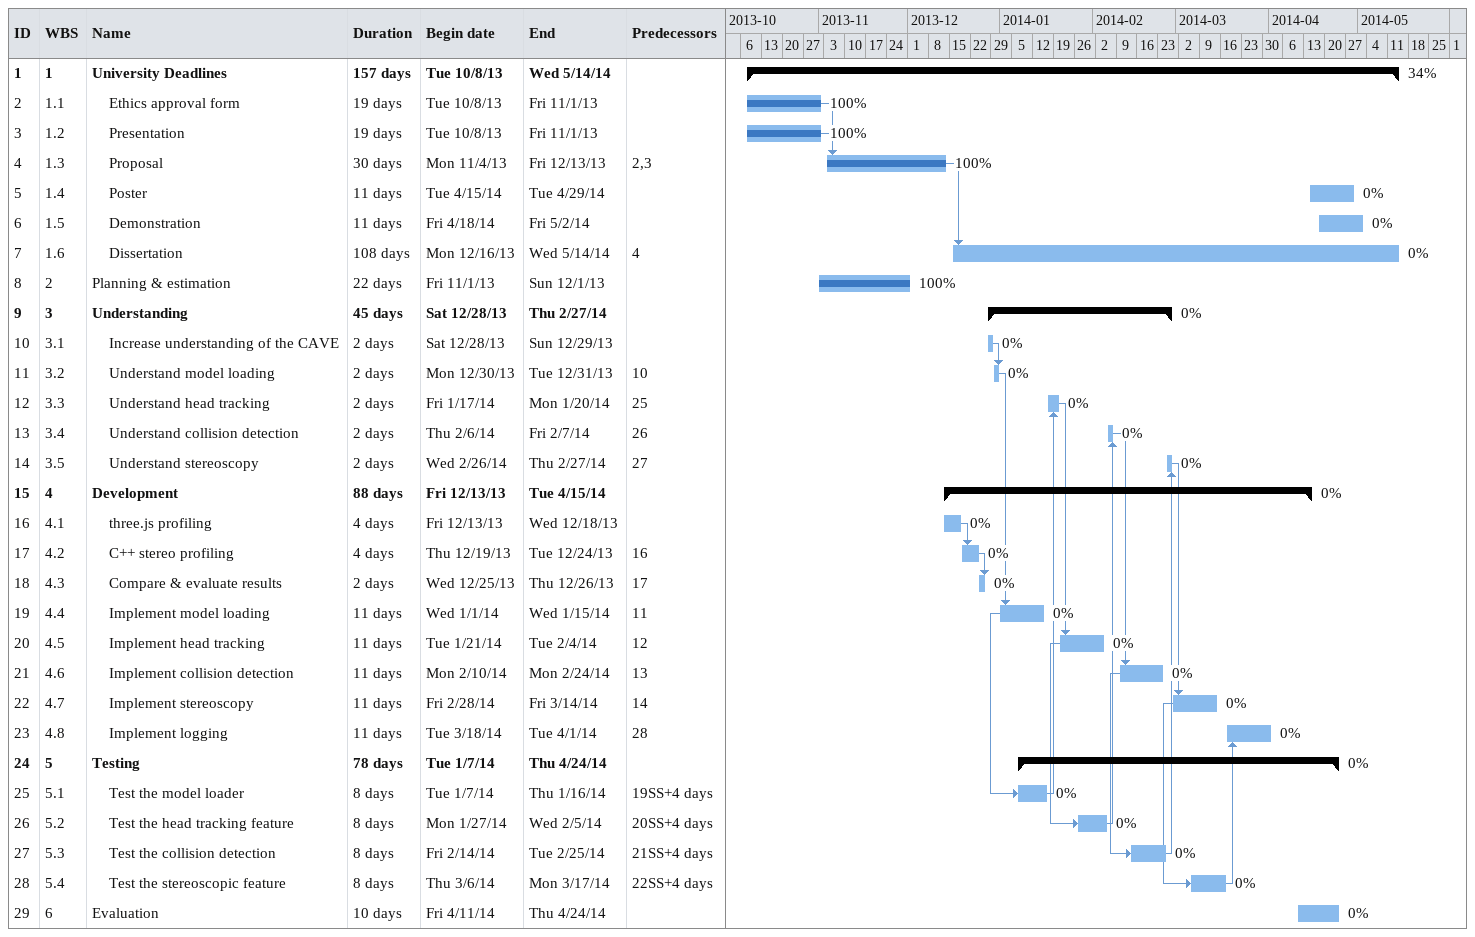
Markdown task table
| ID | WBS | Task | Duration | Start | Finish | Predecessors | % complete |
|---|---|---|---|---|---|---|---|
| 1 | 1 | **University Deadlines** | 157d | 2013-10-08 | 2014-05-14 |  | 34 |
| 2 | 1.1 | Ethics approval form | 19d | 2013-10-08 | 2013-11-01 |  | 100 |
| 3 | 1.2 | Presentation | 19d | 2013-10-08 | 2013-11-01 |  | 100 |
| 4 | 1.3 | Proposal | 30d | 2013-11-04 | 2013-12-13 | 2, 3 | 100 |
| 5 | 1.4 | Poster | 11d | 2014-04-15 | 2014-04-29 |  | 0 |
| 6 | 1.5 | Demonstration | 11d | 2014-04-18 | 2014-05-02 |  | 0 |
| 7 | 1.6 | Dissertation | 108d | 2013-12-16 | 2014-05-14 | 4 | 0 |
| 8 | 2 | Planning & estimation | 22d | 2013-11-01 | 2013-12-01 |  | 100 |
| 9 | 3 | **Understanding** | 45d | 2013-12-28 | 2014-02-27 |  | 0 |
| 10 | 3.1 | Increase understanding of the CAVE | 2d | 2013-12-28 | 2013-12-29 |  | 0 |
| 11 | 3.2 | Understand model loading | 2d | 2013-12-30 | 2013-12-31 | 10 | 0 |
| 12 | 3.3 | Understand head tracking | 2d | 2014-01-17 | 2014-01-20 | 25 | 0 |
| 13 | 3.4 | Understand collision detection | 2d | 2014-02-06 | 2014-02-07 | 26 | 0 |
| 14 | 3.5 | Understand stereoscopy | 2d | 2014-02-26 | 2014-02-27 | 27 | 0 |
| 15 | 4 | **Development** | 88d | 2013-12-13 | 2014-04-15 |  | 0 |
| 16 | 4.1 | three.js profiling | 4d | 2013-12-13 | 2013-12-18 |  | 0 |
| 17 | 4.2 | C++ stereo profiling | 4d | 2013-12-19 | 2013-12-24 | 16 | 0 |
| 18 | 4.3 | Compare & evaluate results | 2d | 2013-12-25 | 2013-12-26 | 17 | 0 |
| 19 | 4.4 | Implement model loading | 11d | 2014-01-01 | 2014-01-15 | 11 | 0 |
| 20 | 4.5 | Implement head tracking | 11d | 2014-01-21 | 2014-02-04 | 12 | 0 |
| 21 | 4.6 | Implement collision detection | 11d | 2014-02-10 | 2014-02-24 | 13 | 0 |
| 22 | 4.7 | Implement stereoscopy | 11d | 2014-02-28 | 2014-03-14 | 14 | 0 |
| 23 | 4.8 | Implement logging | 11d | 2014-03-18 | 2014-04-01 | 28 | 0 |
| 24 | 5 | **Testing** | 78d | 2014-01-07 | 2014-04-24 |  | 0 |
| 25 | 5.1 | Test the model loader | 8d | 2014-01-07 | 2014-01-16 | 19SS+4d | 0 |
| 26 | 5.2 | Test the head tracking feature | 8d | 2014-01-27 | 2014-02-05 | 20SS+4d | 0 |
| 27 | 5.3 | Test the collision detection | 8d | 2014-02-14 | 2014-02-25 | 21SS+4d | 0 |
| 28 | 5.4 | Test the stereoscopic feature | 8d | 2014-03-06 | 2014-03-17 | 22SS+4d | 0 |
| 29 | 6 | Evaluation | 10d | 2014-04-11 | 2014-04-24 |  | 0 |
